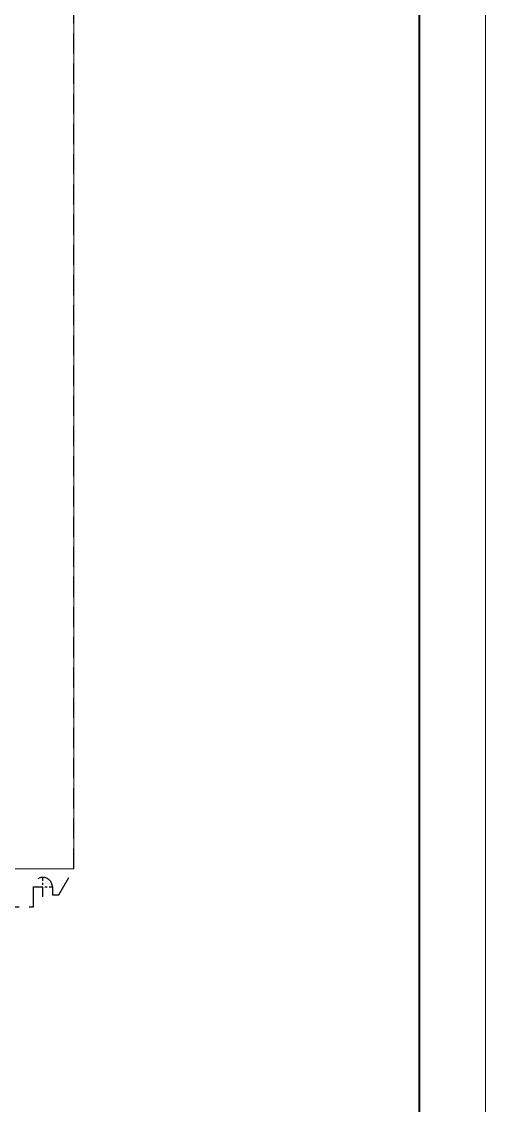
# Model space of a CAD drawing. Header units: millimetres. Extents: x 3520 to 8864, y 403 to 1747.
# Drawn here: x 5647.4 to 5682.5, y 804.8 to 886.8 of the extents above; entities that cross this region are included whole.
import ezdxf

# ---------------------------------------------------------------- set-up
doc = ezdxf.new("R2010")
doc.units = ezdxf.units.MM
for name, pattern in [('CENTER', [10.16, 6.35, -1.27, 1.27, -1.27]), ('DASHED', [19.05, 12.7, -6.35]), ('K5LT_BASIC', [0]), ('K5LT_THIN', [0])]:
    doc.linetypes.add(name, pattern=pattern)
for name, color, linetype, lineweight in [('AM_7', 7, 'CENTER', 25), ('AM_9', 6, 'DASHED', 25), ('Стерка', 7, 'Continuous', 15)]:
    doc.layers.add(name, color=color, linetype=linetype, lineweight=lineweight)

# ---------------------------------------------------------------- blocks, each defined once
blk = doc.blocks.new('A3-2')
at = {"linetype": 'K5LT_THIN', "lineweight": 18}
blk.add_line((840, 297), (840, 0), dxfattribs=at)
at = {"linetype": 'K5LT_BASIC', "lineweight": 40}
blk.add_line((835, 292), (835, 5), dxfattribs=at)
blk = doc.blocks.new('1_1058_02_12__2__0_in_AE_1058_500__2__0')
at = {"layer": 'AM_7'}
for p, q in [((255, 23.7), (255, 36.3)), ((248.7, 30), (261.3, 30))]:
    blk.add_line(p, q, dxfattribs=at)
at = {"layer": 'AM_9'}
for p, q in [((274.5, 41.45), (274.5, 763.55)), ((265, 25), (274.5, 41.45)), ((249, 17.5), (249, 30)), ((261, 30), (261, 25)), ((261, 25), (265, 25)), ((-249, 17.5), (249, 17.5))]:
    blk.add_line(p, q, dxfattribs=at)
blk.add_arc((255, 30), 6, 0, 180, dxfattribs=at)

msp = doc.modelspace()

# ---------------------------------------------------------------- linework, layer by layer
at = {"layer": 'Стерка', "color": 7, "linetype": 'K5LT_THIN', "elevation": 1518.358}
msp.add_lwpolyline([(5646.548, 822.682), (5646.548, 909.345), (5651.348, 909.345), (5651.348, 822.706)], close=True, dxfattribs=at)

# ---------------------------------------------------------------- block references
msp.add_blockref('A3-2', (4842.516, 667.785, 1518.358))
at = {"xscale": 0.12, "yscale": 0.12, "zscale": 0.12}
msp.add_blockref('1_1058_02_12__2__0_in_AE_1058_500__2__0', (5618.408, 817.72, 1518.358), dxfattribs=at)

doc.saveas('drawing.dxf')
